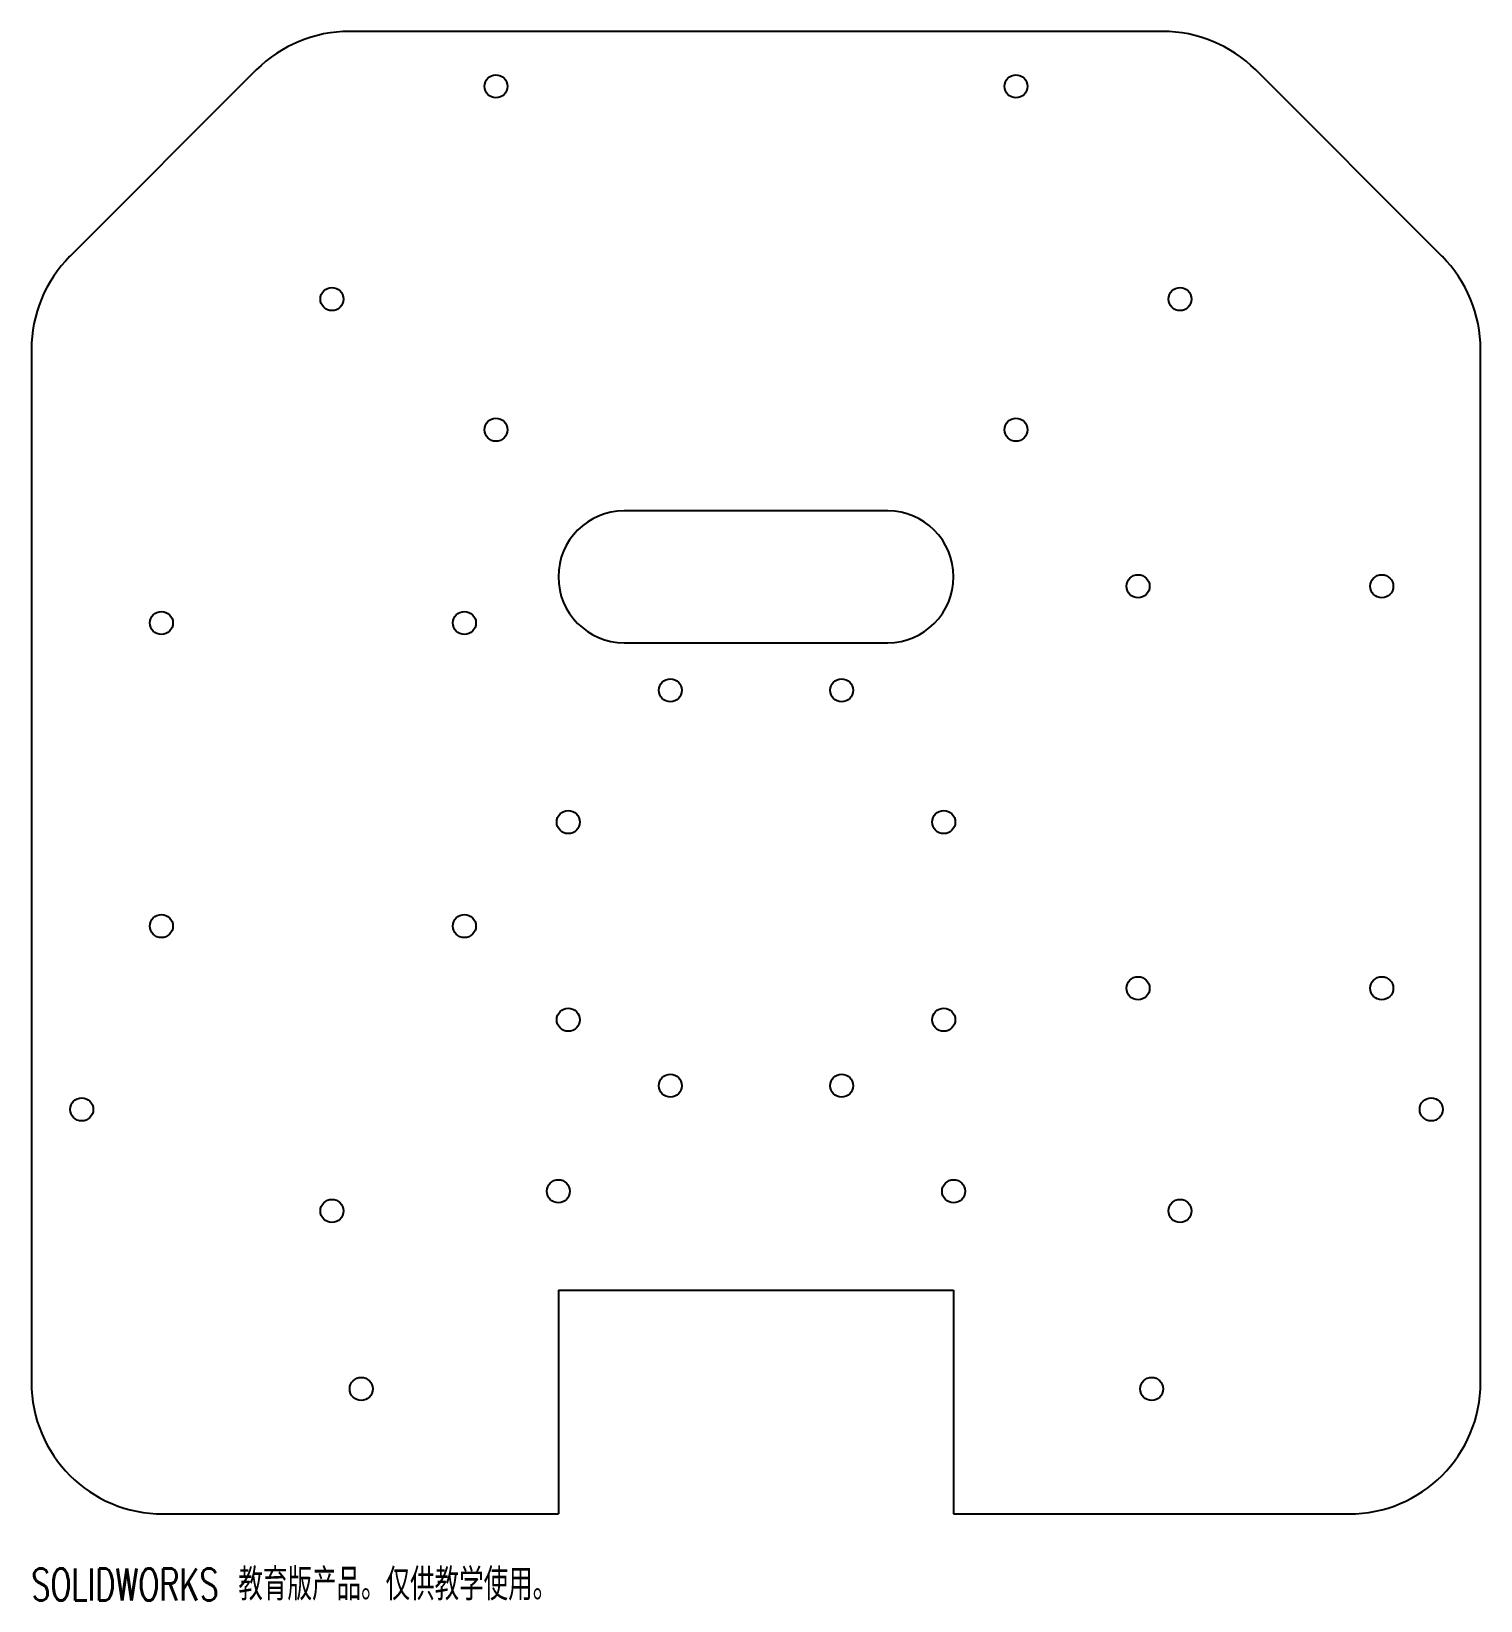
# Model space of a CAD drawing. Header units: millimetres. Extents: x 25 to 245, y 21 to 259.
import ezdxf

# ---------------------------------------------------------------- set-up
doc = ezdxf.new("R2010")
doc.units = ezdxf.units.MM
doc.styles.add('SLDTEXTSTYLE0', font='TXT', dxfattribs={"width": 0.7, "bigfont": 'bigfont'})

msp = doc.modelspace()

# ---------------------------------------------------------------- linework, layer by layer
at = {"color": 7, "linetype": 'Continuous', "lineweight": 25}
for p, q in [((196.94, 259.09), (73.51, 259.09)), ((59.36, 253.23), (31.08, 224.95)), ((239.36, 224.95), (211.08, 253.23)), ((25.22, 210.81), (25.22, 54.09)), ((245.22, 54.09), (245.22, 210.81)), ((155.22, 186.32), (115.22, 186.32)), ((115.22, 166.32), (155.22, 166.32)), ((105.22, 68.07), (165.22, 68.07)), ((105.22, 68.07), (105.22, 34.09)), ((165.22, 68.07), (165.22, 34.09)), ((45.22, 34.09), (105.22, 34.09)), ((165.22, 34.09), (225.22, 34.09))]:
    msp.add_line(p, q, dxfattribs=at)
for centre in [(95.75, 250.75), (174.69, 250.75), (70.85, 218.46), (199.59, 218.46), (95.75, 198.64), (174.69, 198.64), (193.22, 174.88), (230.22, 174.88), (44.96, 169.31), (90.96, 169.31), (122.22, 159.09), (148.22, 159.09), (106.72, 139.09), (163.72, 139.09), (44.96, 123.31), (90.96, 123.31), (193.22, 113.88), (230.22, 113.88), (106.72, 109.09), (163.72, 109.09), (122.22, 99.09), (148.22, 99.09), (32.87, 95.49), (237.72, 95.49), (105.22, 83.07), (165.22, 83.07), (70.85, 80.08), (199.59, 80.08), (75.29, 53.07), (195.29, 53.07)]:
    msp.add_circle(centre, 1.75, dxfattribs=at)
for centre, radius, start, end in [((73.51, 239.09), 20, 90, 135), ((196.94, 239.09), 20, 45, 90), ((45.22, 210.81), 20, 135, 180), ((225.22, 210.81), 20, 0, 45), ((115.22, 176.32), 10, 90, 270), ((155.22, 176.32), 10, 270, 90), ((45.22, 54.09), 20, 180, 270), ((225.22, 54.09), 20, 270, 0)]:
    msp.add_arc(centre, radius, start, end, dxfattribs=at)

# ---------------------------------------------------------------- texts
at = {"color": 7, "linetype": 'Continuous', "insert": (25.22, 25.82), "char_height": 4.8336, "attachment_point": 1, "style": 'SLDTEXTSTYLE0'}
msp.add_mtext('SOLIDWORKS 教育版产品。仅供教学使用。', dxfattribs=at)

doc.saveas('drawing.dxf')
